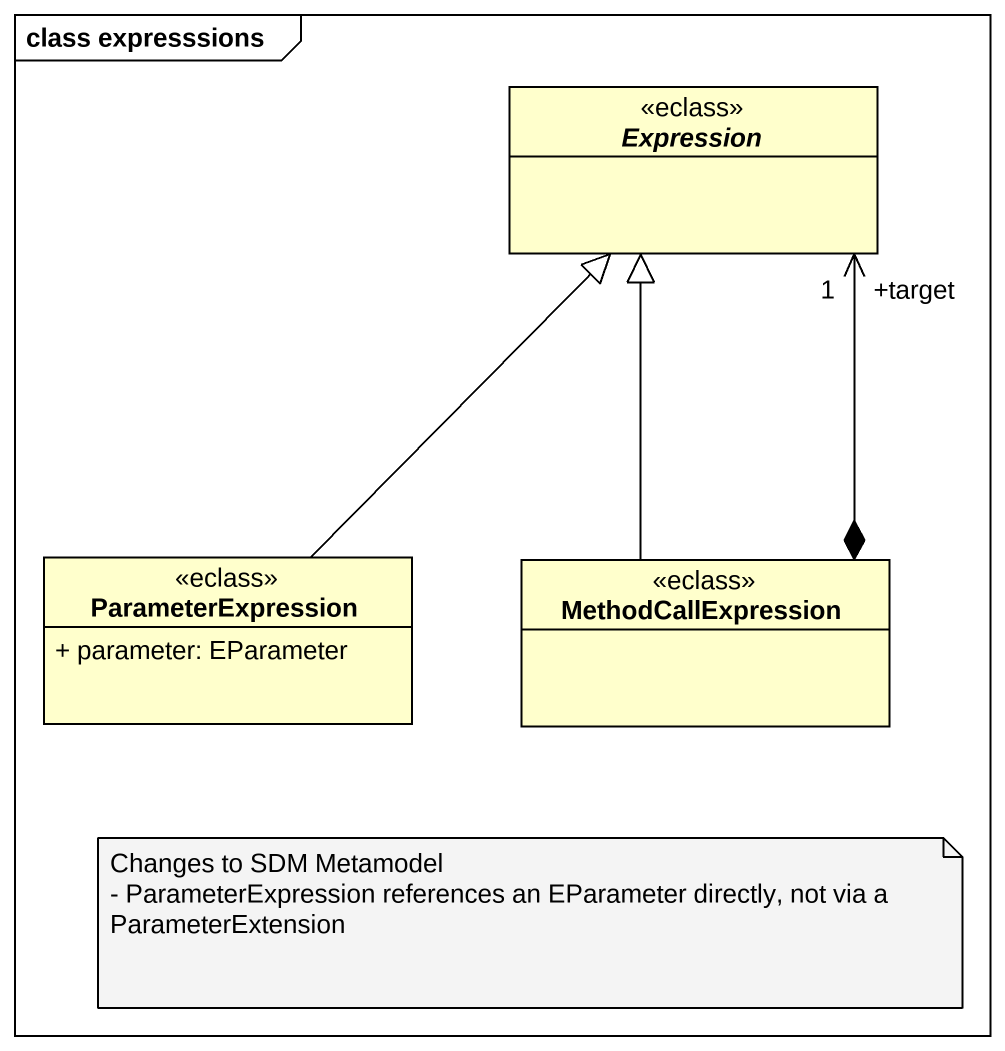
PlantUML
@startuml
mainframe class expresssions
hide circle
hide empty members
skinparam classAttributeIconSize 0
abstract class Expression <<eclass>>
class ParameterExpression <<eclass>> {
  + parameter: EParameter
}
class MethodCallExpression <<eclass>>
Expression "+target\n1" <--* MethodCallExpression
ParameterExpression -up-|> Expression
MethodCallExpression -up-|> Expression
note as N1
  Changes to SDM Metamodel
  - ParameterExpression references an EParameter directly, not via a ParameterExtension
end note
@enduml
